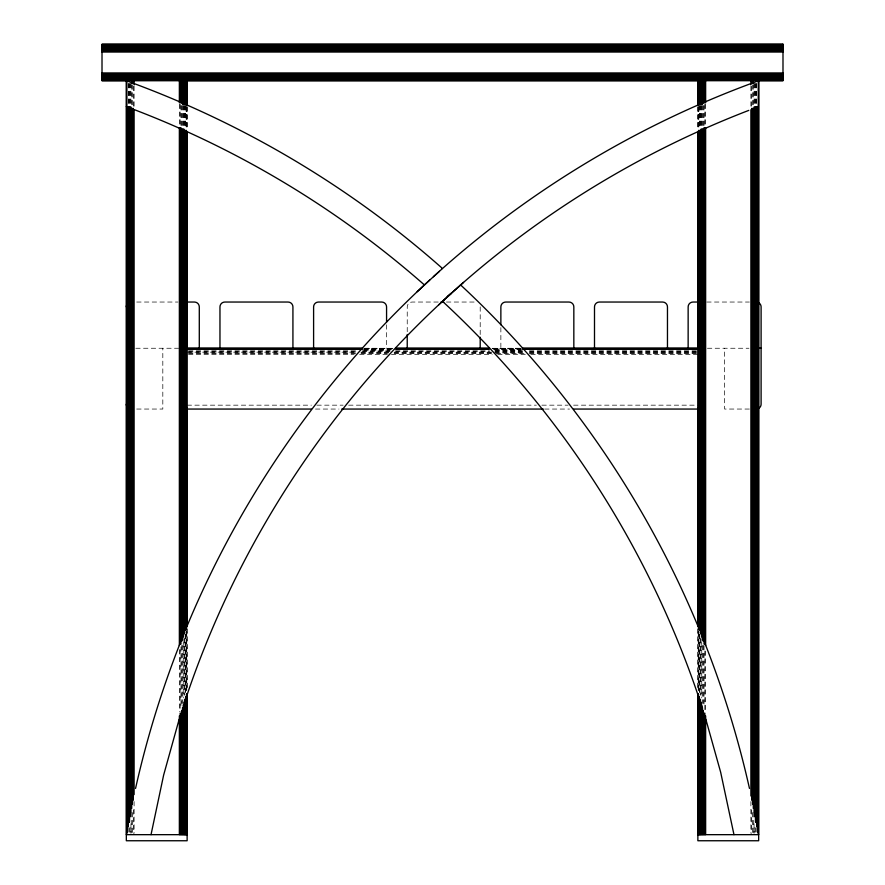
<?xml version="1.0" encoding="UTF-8"?>
<svg xmlns="http://www.w3.org/2000/svg" width="885" height="885" viewBox="0 0 885 885"><rect width="100%" height="100%" fill="white"/><g stroke="black" fill="none" stroke-linecap="round" stroke-linejoin="round"><path stroke-width="0.66" stroke-dasharray="4.42 3.32" d="M136.699 302.039L177.929 302.039M438.219 302.039L412.1 302.039A4.868 4.868 0 0 0 407.233 306.907L407.233 331.709M446.46 302.039L475.334 302.039A4.868 4.868 0 0 1 477.126 302.382M706.75 302.039L749.363 302.039M135.792 348.248L178.648 348.248M364.531 348.248L392.807 348.303M492.193 348.303L520.148 348.248M707.414 348.248L748.942 348.248M365.195 348.424L392.807 348.424M492.193 348.424L519.805 348.424M363.823 348.635L391.424 348.635M493.576 348.635L521.177 348.635M363.823 348.933L391.424 348.933M493.576 348.933L521.177 348.933M363.823 349.298L391.424 349.298M493.576 349.298L521.177 349.298M363.823 349.741L390.042 349.741M494.958 349.741L521.177 349.741M363.823 350.261L390.042 350.261M494.958 350.261L521.177 350.261M188.516 350.836L355.538 350.836M362.441 350.836L390.042 350.836M395.573 350.836L489.427 350.836M494.958 350.836L522.559 350.836M529.462 350.836L697.867 350.836M188.516 351.467L355.538 351.467M362.441 351.467L390.042 351.467M395.573 351.467L489.427 351.467M494.958 351.467L522.559 351.467M529.462 351.467L697.867 351.467M187.133 352.153L355.538 352.153M361.058 352.153L388.67 352.153M394.19 352.153L523.942 352.153M529.462 352.153L697.867 352.153M188.516 352.872L355.538 352.872M361.058 352.872L388.67 352.872M394.19 352.872L493.576 352.872M494.958 352.872L523.942 352.872M529.462 352.872L697.867 352.872M188.516 353.635L355.538 353.635M361.058 353.635L387.287 353.635M394.19 353.635L494.958 353.635M496.33 353.635L523.942 353.635M529.462 353.635L697.867 353.635M188.516 354.42L354.155 354.42M359.675 354.42L390.042 354.42M391.424 354.42L492.193 354.42M497.713 354.42L525.325 354.42M530.845 354.42L697.867 354.42M187.133 405.164L311.365 405.164M316.885 405.164L343.115 405.164M348.635 405.164L536.365 405.164M541.885 405.164L568.115 405.164M573.635 405.164L697.867 405.164M136.699 409.047L162.818 409.047L162.818 348.248M315.502 409.058L338.977 409.058M544.651 409.058L569.497 409.058M749.363 409.047L724.616 409.047L724.616 348.248M756.664 83.489L756.664 105.58M756.089 83.489L756.089 105.58M755.458 83.489L755.458 105.58M755.458 827.763L755.458 833.294M754.772 83.489L754.772 105.58M754.772 827.763L754.772 833.294M754.053 83.489L754.053 105.58M754.053 823.625L754.053 833.294M753.29 84.871L753.29 105.58M753.29 812.574L753.29 833.294M752.504 84.871L752.504 105.58M752.504 812.574L752.504 833.294M751.697 86.254L751.697 106.963M751.697 809.819L751.697 833.294M750.889 86.254L750.889 106.963M750.889 801.533L750.889 833.294M705.644 104.209L705.644 126.301M705.644 651.017L705.644 711.772M704.836 104.209L704.836 126.301M704.836 651.017L704.836 711.772M704.029 105.58L704.029 127.683M704.029 645.497L704.029 706.252M703.243 105.58L703.243 127.683M703.243 645.497L703.243 703.486M702.48 105.58L702.48 127.683M702.48 645.497L702.48 703.486M701.761 105.58L701.761 127.683M701.761 642.731L701.761 697.966M701.075 105.58L701.075 127.683M701.075 638.594L701.075 695.201M700.444 105.58L700.444 127.683M700.444 638.594L700.444 695.201M699.869 105.58L699.869 127.683M699.869 634.445L699.869 692.446M699.349 105.58L699.349 127.683M699.349 634.445L699.349 692.446M698.907 106.963L698.907 129.055M698.907 631.691L698.907 691.063M698.542 106.963L698.542 129.055M698.542 631.691L698.542 691.063M698.243 106.963L698.243 129.055M698.243 631.691L698.243 691.063M698.033 106.963L698.033 129.055M698.033 628.925L698.033 688.298M697.911 106.963L697.867 129.055M697.911 628.925L697.911 688.298M500.866 327.583L500.866 348.248M480.201 306.907L480.201 335.846M386.568 324.817L386.568 348.248M187.133 106.963L187.133 129.055M187.089 628.925L187.133 688.298M186.967 106.963L186.967 129.055M186.967 628.925L186.967 688.298M186.757 106.963L186.757 129.055M186.757 631.691L186.757 691.063M186.458 106.963L186.458 129.055M186.458 631.691L186.458 691.063M186.093 106.963L186.093 129.055M186.093 631.691L186.093 691.063M185.651 105.58L185.651 127.683M185.651 634.445L185.651 692.446M185.131 105.58L185.131 127.683M185.131 634.445L185.131 692.446M184.556 105.58L184.556 127.683M184.556 638.594L184.556 695.201M183.925 105.58L183.925 127.683M183.925 638.594L183.925 695.201M183.239 105.58L183.239 127.683M183.239 642.731L183.239 697.966M182.52 105.58L182.52 127.683M182.52 645.497L182.52 703.486M181.757 105.58L181.757 127.683M181.757 645.497L181.757 703.486M180.971 105.58L180.971 127.683M180.971 646.88L180.971 706.252M180.164 104.209L180.164 126.301M180.164 649.634L180.164 711.772M179.356 104.209L179.356 126.301M179.356 649.634L179.356 711.772M134.111 86.254L134.111 106.963M134.111 801.533L134.111 833.294M133.303 86.254L133.303 106.963M133.303 809.819L133.303 833.294M132.496 84.871L132.496 105.58M132.496 812.574L132.496 833.294M131.71 84.871L131.71 105.58M131.71 812.574L131.71 833.294M130.947 83.489L130.947 105.58M130.947 823.625L130.947 833.294M130.228 83.489L130.228 105.58M130.228 827.763L130.228 833.294M129.542 83.489L129.542 105.58M129.542 827.763L129.542 833.294M128.911 83.489L128.911 105.58M128.336 83.489L128.336 105.58"/><path stroke-width="1.33" d="M151.025 834.666L163.636 775.105L179.201 719.184M135.549 788.447C146.611 739.03 161.535 690.499 180.064 643.384M187.1 694.78C237.888 545.116 326.532 408.549 442.577 301.254M186.469 627.531C240.034 498.056 321.764 380.362 424.38 284.959L424.49 284.848M424.568 284.782L424.402 284.937C336.975 208.041 235.454 147.253 126.334 106.642M417.2 291.718L429.701 280.047M187.089 693.829L187.133 840.75L126.334 840.75L126.378 80.734C242.313 122.716 350.195 186.757 442.5 268.509L442.5 268.509C534.828 186.757 642.709 122.683 758.666 80.734L758.666 840.75L697.867 840.75L697.867 693.829M424.424 284.915L442.4 268.598M702.026 707.17C651.968 552.716 561.709 411.558 442.5 301.32L451.505 293.079M438.706 304.849C528.301 220.907 634.202 154.466 748.798 110.382M451.029 293.51L447.235 296.984L463.541 282.392M442.5 301.32L444.392 299.584M433.407 276.695L439.402 271.297M460.222 285.313L460.62 284.959C563.137 380.273 644.811 497.824 698.376 627.155M102.007 44.416L782.993 44.416M102.007 44.626L782.993 44.626M102.007 44.925L782.993 44.925M102.007 45.29L782.993 45.29M102.007 45.732L782.993 45.732M102.007 46.252L782.993 46.252M102.007 46.828L782.993 46.828M102.007 47.458L782.993 47.458M102.007 48.144L782.993 48.144M102.007 48.863L782.993 48.863M102.007 49.626L782.993 49.626M102.007 50.412L782.993 50.412M102.007 51.219L782.993 51.219M102.007 52.038L782.993 52.038M102.007 72.946L782.993 72.946M102.007 73.765L782.993 73.765M102.007 74.561L782.993 74.561M102.007 75.358L782.993 75.358M102.007 76.11L782.993 76.11M102.007 76.84L782.993 76.84M102.007 77.526L782.993 77.526M102.007 78.157L782.993 78.157M102.007 78.732L782.993 78.732M102.007 79.241L782.993 79.241M102.007 79.683L782.993 79.683M102.007 80.059L782.993 80.059M102.007 80.347L782.993 80.347M102.007 80.557L126.876 80.557M186.27 80.557L698.73 80.557M758.124 80.557L782.993 80.557M186.182 302.039L194.434 302.039A4.868 4.868 0 0 1 199.291 306.907L199.291 348.248M440.962 302.039L443.717 302.039M698.497 302.039L692.999 302.039A4.868 4.868 0 0 0 688.143 306.907L688.143 348.248M186.901 348.248L362.441 348.303M395.573 348.303L489.427 348.303M522.559 348.303L699.15 348.248M758.345 348.248L761.1 348.248M187.133 348.424L362.441 348.424M395.573 348.424L489.427 348.424M522.559 348.424L697.867 348.424M187.133 348.635L362.441 348.635M395.573 348.635L489.427 348.635M522.559 348.635L697.867 348.635M187.133 348.933L362.441 348.933M395.573 348.933L489.427 348.933M522.559 348.933L697.867 348.933M187.133 409.058L311.365 409.058M341.732 409.058L543.268 409.058M573.635 409.058L697.867 409.058M126.334 834.666L187.133 834.666M697.867 834.666L758.666 834.666M704.737 642.864C723.366 690.145 738.333 738.853 749.473 788.435M705.81 719.184L720.656 772.229L733.975 834.666M758.622 80.734L758.5 834.666M758.29 80.734L758.29 834.666M757.991 106.963L757.991 831.911M757.626 106.963L757.626 831.911M757.184 106.963L757.184 831.911M756.664 106.963L756.664 826.38M756.089 106.963L756.089 822.242M755.458 106.963L755.458 822.242M754.772 106.963L754.772 816.722M754.053 106.963L754.053 812.574M753.29 80.734L753.29 83.489M753.29 108.346L753.29 808.436M752.504 80.734L752.504 83.489M752.504 108.346L752.504 804.288M751.697 80.734L751.697 83.489M751.697 108.346L751.697 800.151M750.889 80.734L750.889 84.871M750.889 109.729L750.889 796.002M705.644 80.734L705.644 102.826M705.644 127.683L705.644 645.497M705.644 715.921L705.644 834.666M704.836 80.734L704.836 102.826M704.836 127.683L704.836 644.114M704.836 713.155L704.836 834.666M704.029 80.734L704.029 102.826M704.029 127.683L704.029 644.114M704.029 713.155L704.029 834.666M703.243 80.734L703.243 102.826M703.243 129.055L703.243 641.348M703.243 710.389L703.243 834.666M702.48 80.734L702.48 104.209M702.48 129.055L702.48 639.977M702.48 707.635L702.48 834.666M701.761 80.734L701.761 104.209M701.761 129.055L701.761 637.211M701.761 704.869L701.761 834.666M701.075 80.734L701.075 104.209M701.075 129.055L701.075 634.445M701.075 702.104L701.075 834.666M700.444 80.734L700.444 104.209M700.444 130.438L700.444 633.063M700.444 699.349L700.444 834.666M699.869 80.734L699.869 104.209M699.869 130.438L699.869 630.308M699.869 699.349L699.869 834.666M699.349 80.734L699.349 104.209M699.349 130.438L699.349 630.308M699.349 696.583L699.349 834.666M698.907 80.734L698.907 104.209M698.907 130.438L698.907 628.925M698.907 696.583L698.907 834.666M698.542 80.734L698.542 105.58M698.542 130.438L698.542 628.925M698.542 693.829L698.542 834.666M698.243 80.734L698.243 105.58M698.243 131.821L698.243 348.613M698.243 407.985L698.243 626.16M698.243 693.829L698.243 834.666M698.033 80.734L698.033 105.58M698.033 131.821L698.033 348.613M698.033 407.985L698.033 626.16M698.033 693.829L698.033 834.666M697.911 80.734L697.911 105.58M697.911 131.821L697.867 626.16M667.467 348.248L667.467 306.907A4.868 4.868 0 0 0 662.6 302.039L599.366 302.039A4.868 4.868 0 0 0 594.499 306.907L594.499 348.248M573.834 348.248L573.834 306.907A4.868 4.868 0 0 0 568.966 302.039L505.733 302.039A4.868 4.868 0 0 0 500.866 306.907L500.866 324.817M480.201 337.229L480.201 348.248M407.233 334.464L407.233 348.248M386.568 322.063L386.568 306.907A4.868 4.868 0 0 0 381.701 302.039L318.467 302.039A4.868 4.868 0 0 0 313.6 306.907L313.6 348.248M292.924 348.248L292.924 306.907A4.868 4.868 0 0 0 288.067 302.039L224.834 302.039A4.868 4.868 0 0 0 219.967 306.907L219.967 348.248M187.089 80.734L187.133 105.58M187.089 131.821L187.089 626.16M186.967 80.734L186.967 105.58M186.967 131.821L186.967 348.613M186.967 407.985L186.967 626.16M186.967 693.829L186.967 834.666M186.757 80.734L186.757 105.58M186.757 131.821L186.757 348.613M186.757 407.985L186.757 626.16M186.757 693.829L186.757 834.666M186.458 80.734L186.458 105.58M186.458 130.438L186.458 628.925M186.458 693.829L186.458 834.666M186.093 80.734L186.093 104.209M186.093 130.438L186.093 628.925M186.093 696.583L186.093 834.666M185.651 80.734L185.651 104.209M185.651 130.438L185.651 630.308M185.651 696.583L185.651 834.666M185.131 80.734L185.131 104.209M185.131 130.438L185.131 630.308M185.131 699.349L185.131 834.666M184.556 80.734L184.556 104.209M184.556 130.438L184.556 633.063M184.556 699.349L184.556 834.666M183.925 80.734L183.925 104.209M183.925 129.055L183.925 634.445M183.925 702.104L183.925 834.666M183.239 80.734L183.239 104.209M183.239 129.055L183.239 637.211M183.239 704.869L183.239 834.666M182.52 80.734L182.52 104.209M182.52 129.055L182.52 639.977M182.52 707.635L182.52 834.666M181.757 80.734L181.757 102.826M181.757 129.055L181.757 641.348M181.757 710.389L181.757 834.666M180.971 80.734L180.971 102.826M180.971 127.683L180.971 644.114M180.971 713.155L180.971 834.666M180.164 80.734L180.164 102.826M180.164 127.683L180.164 644.114M180.164 713.155L180.164 834.666M179.356 80.734L179.356 102.826M179.356 127.683L179.356 645.497M179.356 715.921L179.356 834.666M134.111 80.734L134.111 84.871M134.111 109.729L134.111 794.63M133.303 80.734L133.303 83.489M133.303 108.346L133.303 800.151M132.496 80.734L132.496 83.489M132.496 108.346L132.496 804.288M131.71 80.734L131.71 83.489M131.71 108.346L131.71 808.436M130.947 106.963L130.947 812.574M130.228 106.963L130.228 816.722M129.542 106.963L129.542 822.242M128.911 106.963L128.911 822.242M128.336 106.963L128.336 826.38M127.816 106.963L127.816 831.911M127.374 106.963L127.374 831.911M127.009 106.963L127.009 831.911M126.71 80.734L126.71 834.666M126.5 80.734L126.5 834.666M126.334 306.907A4.868 4.868 0 0 1 126.677 305.115M126.677 405.983A4.868 4.868 0 0 1 126.334 404.191M758.025 302.382A4.868 4.868 0 0 1 761.1 306.907L761.1 404.191A4.868 4.868 0 0 1 758.025 408.715M782.993 44.25L102.007 44.25L102.007 80.734L782.993 80.69L782.993 44.25"/></g></svg>
